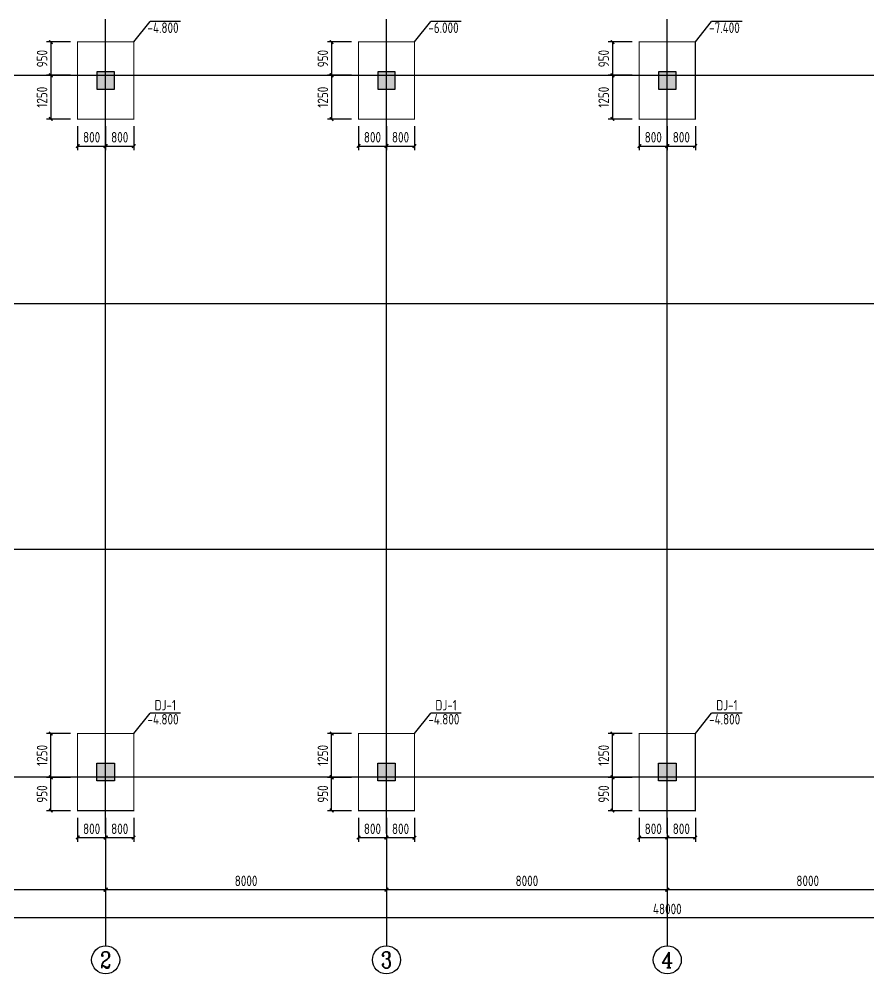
# Model space of a CAD drawing. Header units: millimetres. Extents: x 866561 to 876967, y 40200 to 44891.
# Drawn here: x 867722.6 to 867964.7, y 40429.8 to 40701.8 of the extents above; entities that cross this region are included whole.
import ezdxf
from ezdxf.enums import TextEntityAlignment as Align

# ---------------------------------------------------------------- set-up
doc = ezdxf.new("R2010")
doc.units = ezdxf.units.MM
doc.header["$LTSCALE"] = 1000
doc.header["$MEASUREMENT"] = 0
doc.linetypes.add('DOTE', pattern=[2.42, 2, -0.2, 0.02, -0.2])
for name, color, linetype in [('AXIS', 3, 'Continuous'), ('AXIS_TEXT', 7, 'Continuous'), ('DIM', 7, 'Continuous'), ('DOTE', 1, 'DOTE'), ('基础', 4, 'Continuous'), ('柱集中标注', 2, 'Continuous'), ('标注', 7, 'Continuous'), ('檩条', 34, 'Continuous')]:
    doc.layers.add(name, color=color, linetype=linetype)
doc.styles.add('_TCH_AXIS', font='COMPLEX', dxfattribs={"bigfont": 'GBCBIG'})
doc.styles.add('COMPLEX', font='COMPLEX')
doc.styles.add('GBHZ', font='gbenor.shx', dxfattribs={"width": 0.9, "bigfont": 'gbcbig.shx'})
doc.dimstyles.new('Y100', dxfattribs={"dimscale": 0, "dimtxt": 3, "dimasz": 0.01, "dimexe": 1.2, "dimexo": 2, "dimgap": 1, "dimtad": 1, "dimdec": 0, "dimlfac": 100, "dimzin": 0, "dimdsep": 46, "dimtxsty": 'GBHZ', "dimblk": 'DX', "dimcen": 0.09, "dimdle": 1, "dimclrd": 7, "dimclre": 7, "dimclrt": 7, "dimadec": 0, "dimazin": 0, "dimtfac": 1, "dimtdec": 0, "dimtix": 1, "dimtmove": 2, "dimatfit": 3, "dimldrblk": 'DX', "dimfxl": 0, "dimtolj": 1, "dimtzin": 0, "dimarcsym": 0})

# ---------------------------------------------------------------- blocks, each defined once
blk = doc.blocks.new('_AXISO')
blk.add_circle((0, 0), 0.5)
at = {"layer": 'AXIS_TEXT', "style": 'COMPLEX', "width": 1.041667}
blk.add_attdef('A', text='', height=0.56, dxfattribs=at).set_placement((-0.25, -0.28), (0.25, -0.28), align=Align.FIT)
blk = doc.blocks.new('DX')
at = {"color": 0, "linetype": 'ByBlock', "const_width": 40}
blk.add_lwpolyline([(-54, -51), (46, 49)], dxfattribs=at)
blk = doc.blocks.new('*D175')
at = {"layer": 'Defpoints', "color": 0, "transparency": 16777216}
for p in [(867667.25, 40469.75), (867747.25, 40469.75), (867747.25, 40453.75)]:
    blk.add_point(p, dxfattribs=at)
at = {"layer": 'dim', "color": 7, "lineweight": -2, "transparency": 16777216}
for p, q in [((867667.25, 40467.75), (867667.25, 40452.55)), ((867747.25, 40467.75), (867747.25, 40452.55)), ((867667.26, 40453.75), (867747.24, 40453.75))]:
    blk.add_line(p, q, dxfattribs=at)
at = {"layer": 'dim', "color": 7, "lineweight": -2, "transparency": 16777216, "xscale": 0.01, "yscale": 0.01, "zscale": 0.01, "rotation": 180}
blk.add_blockref('DX', (867667.25, 40453.75), dxfattribs=at)
at = {"layer": 'dim', "color": 7, "lineweight": -2, "transparency": 16777216, "xscale": 0.01, "yscale": 0.01, "zscale": 0.01}
blk.add_blockref('DX', (867747.25, 40453.75), dxfattribs=at)
at = {"layer": 'dim', "color": 7, "transparency": 16777216, "insert": (867707.25, 40456.25), "char_height": 3, "attachment_point": 5, "style": 'GBHZ'}
blk.add_mtext('\\A1;8000', dxfattribs=at)
blk = doc.blocks.new('*D176')
at = {"layer": 'Defpoints', "color": 0, "transparency": 16777216}
for p in [(867747.25, 40469.75), (867827.25, 40469.75), (867827.25, 40453.75)]:
    blk.add_point(p, dxfattribs=at)
at = {"layer": 'dim', "color": 7, "lineweight": -2, "transparency": 16777216}
for p, q in [((867747.25, 40467.75), (867747.25, 40452.55)), ((867827.25, 40467.75), (867827.25, 40452.55)), ((867747.26, 40453.75), (867827.24, 40453.75))]:
    blk.add_line(p, q, dxfattribs=at)
at = {"layer": 'dim', "color": 7, "lineweight": -2, "transparency": 16777216, "xscale": 0.01, "yscale": 0.01, "zscale": 0.01, "rotation": 180}
blk.add_blockref('DX', (867747.25, 40453.75), dxfattribs=at)
at = {"layer": 'dim', "color": 7, "lineweight": -2, "transparency": 16777216, "xscale": 0.01, "yscale": 0.01, "zscale": 0.01}
blk.add_blockref('DX', (867827.25, 40453.75), dxfattribs=at)
at = {"layer": 'dim', "color": 7, "transparency": 16777216, "insert": (867787.25, 40456.25), "char_height": 3, "attachment_point": 5, "style": 'GBHZ'}
blk.add_mtext('\\A1;8000', dxfattribs=at)
blk = doc.blocks.new('*D177')
at = {"layer": 'Defpoints', "color": 0, "transparency": 16777216}
for p in [(867827.25, 40469.75), (867907.25, 40469.75), (867907.25, 40453.75)]:
    blk.add_point(p, dxfattribs=at)
at = {"layer": 'dim', "color": 7, "lineweight": -2, "transparency": 16777216}
for p, q in [((867827.25, 40467.75), (867827.25, 40452.55)), ((867907.25, 40467.75), (867907.25, 40452.55)), ((867827.26, 40453.75), (867907.24, 40453.75))]:
    blk.add_line(p, q, dxfattribs=at)
at = {"layer": 'dim', "color": 7, "lineweight": -2, "transparency": 16777216, "xscale": 0.01, "yscale": 0.01, "zscale": 0.01, "rotation": 180}
blk.add_blockref('DX', (867827.25, 40453.75), dxfattribs=at)
at = {"layer": 'dim', "color": 7, "lineweight": -2, "transparency": 16777216, "xscale": 0.01, "yscale": 0.01, "zscale": 0.01}
blk.add_blockref('DX', (867907.25, 40453.75), dxfattribs=at)
at = {"layer": 'dim', "color": 7, "transparency": 16777216, "insert": (867867.25, 40456.25), "char_height": 3, "attachment_point": 5, "style": 'GBHZ'}
blk.add_mtext('\\A1;8000', dxfattribs=at)
blk = doc.blocks.new('*D178')
at = {"layer": 'Defpoints', "color": 0, "transparency": 16777216}
for p in [(867907.25, 40469.75), (867987.25, 40469.75), (867987.25, 40453.75)]:
    blk.add_point(p, dxfattribs=at)
at = {"layer": 'dim', "color": 7, "lineweight": -2, "transparency": 16777216}
for p, q in [((867907.25, 40467.75), (867907.25, 40452.55)), ((867987.25, 40467.75), (867987.25, 40452.55)), ((867907.26, 40453.75), (867987.24, 40453.75))]:
    blk.add_line(p, q, dxfattribs=at)
at = {"layer": 'dim', "color": 7, "lineweight": -2, "transparency": 16777216, "xscale": 0.01, "yscale": 0.01, "zscale": 0.01, "rotation": 180}
blk.add_blockref('DX', (867907.25, 40453.75), dxfattribs=at)
at = {"layer": 'dim', "color": 7, "lineweight": -2, "transparency": 16777216, "xscale": 0.01, "yscale": 0.01, "zscale": 0.01}
blk.add_blockref('DX', (867987.25, 40453.75), dxfattribs=at)
at = {"layer": 'dim', "color": 7, "transparency": 16777216, "insert": (867947.25, 40456.25), "char_height": 3, "attachment_point": 5, "style": 'GBHZ'}
blk.add_mtext('\\A1;8000', dxfattribs=at)
blk = doc.blocks.new('*D181')
at = {"layer": 'Defpoints', "color": 0, "transparency": 16777216}
for p in [(867667.25, 40469.75), (868147.25, 40469.75), (867667.25, 40445.75)]:
    blk.add_point(p, dxfattribs=at)
at = {"layer": 'dim', "color": 7, "lineweight": -2, "transparency": 16777216}
for p, q in [((867667.25, 40467.75), (867667.25, 40444.55)), ((868147.25, 40467.75), (868147.25, 40444.55)), ((868147.24, 40445.75), (867667.26, 40445.75))]:
    blk.add_line(p, q, dxfattribs=at)
at = {"layer": 'dim', "color": 7, "lineweight": -2, "transparency": 16777216, "xscale": 0.01, "yscale": 0.01, "zscale": 0.01, "rotation": 180}
blk.add_blockref('DX', (867667.25, 40445.75), dxfattribs=at)
at = {"layer": 'dim', "color": 7, "lineweight": -2, "transparency": 16777216, "xscale": 0.01, "yscale": 0.01, "zscale": 0.01}
blk.add_blockref('DX', (868147.25, 40445.75), dxfattribs=at)
at = {"layer": 'dim', "color": 7, "transparency": 16777216, "insert": (867907.25, 40448.25), "char_height": 3, "attachment_point": 5, "style": 'GBHZ'}
blk.add_mtext('\\A1;48000', dxfattribs=at)
blk = doc.blocks.new('*D407')
at = {"layer": 'Defpoints', "color": 0, "transparency": 16777216}
for p in [(867739.25, 40476.25), (867747.25, 40476.25), (867747.25, 40468.59)]:
    blk.add_point(p, dxfattribs=at)
at = {"layer": '标注', "color": 7, "lineweight": -2, "transparency": 16777216}
for p, q in [((867739.25, 40474.25), (867739.25, 40467.39)), ((867747.25, 40474.25), (867747.25, 40467.39)), ((867739.26, 40468.59), (867747.24, 40468.59))]:
    blk.add_line(p, q, dxfattribs=at)
at = {"layer": '标注', "color": 7, "lineweight": -2, "transparency": 16777216, "xscale": 0.01, "yscale": 0.01, "zscale": 0.01, "rotation": 180}
blk.add_blockref('DX', (867739.25, 40468.59), dxfattribs=at)
at = {"layer": '标注', "color": 7, "lineweight": -2, "transparency": 16777216, "xscale": 0.01, "yscale": 0.01, "zscale": 0.01}
blk.add_blockref('DX', (867747.25, 40468.59), dxfattribs=at)
at = {"layer": '标注', "color": 7, "transparency": 16777216, "insert": (867743.25, 40471.09), "char_height": 3, "attachment_point": 5, "style": 'GBHZ'}
blk.add_mtext('\\A1;800', dxfattribs=at)
blk = doc.blocks.new('*D408')
at = {"layer": 'Defpoints', "color": 0, "transparency": 16777216}
for p in [(867747.25, 40476.25), (867755.25, 40476.25), (867755.25, 40468.59)]:
    blk.add_point(p, dxfattribs=at)
at = {"layer": '标注', "color": 7, "lineweight": -2, "transparency": 16777216}
for p, q in [((867747.25, 40474.25), (867747.25, 40467.39)), ((867755.25, 40474.25), (867755.25, 40467.39)), ((867747.26, 40468.59), (867755.24, 40468.59))]:
    blk.add_line(p, q, dxfattribs=at)
at = {"layer": '标注', "color": 7, "lineweight": -2, "transparency": 16777216, "xscale": 0.01, "yscale": 0.01, "zscale": 0.01, "rotation": 180}
blk.add_blockref('DX', (867747.25, 40468.59), dxfattribs=at)
at = {"layer": '标注', "color": 7, "lineweight": -2, "transparency": 16777216, "xscale": 0.01, "yscale": 0.01, "zscale": 0.01}
blk.add_blockref('DX', (867755.25, 40468.59), dxfattribs=at)
at = {"layer": '标注', "color": 7, "transparency": 16777216, "insert": (867751.25, 40471.09), "char_height": 3, "attachment_point": 5, "style": 'GBHZ'}
blk.add_mtext('\\A1;800', dxfattribs=at)
blk = doc.blocks.new('*D409')
at = {"layer": 'Defpoints', "color": 0, "transparency": 16777216}
for p in [(867731.63, 40485.75), (867739.25, 40485.75), (867739.25, 40476.25)]:
    blk.add_point(p, dxfattribs=at)
at = {"layer": '标注', "color": 7, "lineweight": -2, "transparency": 16777216}
for p, q in [((867737.25, 40485.75), (867730.43, 40485.75)), ((867731.63, 40476.26), (867731.63, 40485.74)), ((867737.25, 40476.25), (867730.43, 40476.25))]:
    blk.add_line(p, q, dxfattribs=at)
at = {"layer": '标注', "color": 7, "lineweight": -2, "transparency": 16777216, "xscale": 0.01, "yscale": 0.01, "zscale": 0.01}
for p, rotation in [((867731.63, 40485.75), 90), ((867731.63, 40476.25), 270)]:
    blk.add_blockref('DX', p, dxfattribs=dict(at, rotation=rotation))
at = {"layer": '标注', "color": 7, "transparency": 16777216, "insert": (867729.13, 40481), "char_height": 3, "attachment_point": 5, "rotation": 90, "style": 'GBHZ'}
blk.add_mtext('\\A1;950', dxfattribs=at)
blk = doc.blocks.new('*D410')
at = {"layer": 'Defpoints', "color": 0, "transparency": 16777216}
for p in [(867731.63, 40498.25), (867739.25, 40498.25), (867739.25, 40485.75)]:
    blk.add_point(p, dxfattribs=at)
at = {"layer": '标注', "color": 7, "lineweight": -2, "transparency": 16777216}
for p, q in [((867737.25, 40498.25), (867730.43, 40498.25)), ((867731.63, 40485.76), (867731.63, 40498.24)), ((867737.25, 40485.75), (867730.43, 40485.75))]:
    blk.add_line(p, q, dxfattribs=at)
at = {"layer": '标注', "color": 7, "lineweight": -2, "transparency": 16777216, "xscale": 0.01, "yscale": 0.01, "zscale": 0.01}
for p, rotation in [((867731.63, 40498.25), 90), ((867731.63, 40485.75), 270)]:
    blk.add_blockref('DX', p, dxfattribs=dict(at, rotation=rotation))
at = {"layer": '标注', "color": 7, "transparency": 16777216, "insert": (867729.13, 40492), "char_height": 3, "attachment_point": 5, "rotation": 90, "style": 'GBHZ'}
blk.add_mtext('\\A1;1250', dxfattribs=at)
blk = doc.blocks.new('*D415')
at = {"layer": 'Defpoints', "color": 0, "transparency": 16777216}
for p in [(867899.25, 40673.25), (867907.25, 40673.25), (867907.25, 40665.59)]:
    blk.add_point(p, dxfattribs=at)
at = {"layer": '标注', "color": 7, "lineweight": -2, "transparency": 16777216}
for p, q in [((867899.25, 40671.25), (867899.25, 40664.39)), ((867907.25, 40671.25), (867907.25, 40664.39)), ((867899.26, 40665.59), (867907.24, 40665.59))]:
    blk.add_line(p, q, dxfattribs=at)
at = {"layer": '标注', "color": 7, "lineweight": -2, "transparency": 16777216, "xscale": 0.01, "yscale": 0.01, "zscale": 0.01, "rotation": 180}
blk.add_blockref('DX', (867899.25, 40665.59), dxfattribs=at)
at = {"layer": '标注', "color": 7, "lineweight": -2, "transparency": 16777216, "xscale": 0.01, "yscale": 0.01, "zscale": 0.01}
blk.add_blockref('DX', (867907.25, 40665.59), dxfattribs=at)
at = {"layer": '标注', "color": 7, "transparency": 16777216, "insert": (867903.25, 40668.09), "char_height": 3, "attachment_point": 5, "style": 'GBHZ'}
blk.add_mtext('\\A1;800', dxfattribs=at)
blk = doc.blocks.new('*D416')
at = {"layer": 'Defpoints', "color": 0, "transparency": 16777216}
for p in [(867907.25, 40673.25), (867915.25, 40673.25), (867915.25, 40665.59)]:
    blk.add_point(p, dxfattribs=at)
at = {"layer": '标注', "color": 7, "lineweight": -2, "transparency": 16777216}
for p, q in [((867907.25, 40671.25), (867907.25, 40664.39)), ((867915.25, 40671.25), (867915.25, 40664.39)), ((867907.26, 40665.59), (867915.24, 40665.59))]:
    blk.add_line(p, q, dxfattribs=at)
at = {"layer": '标注', "color": 7, "lineweight": -2, "transparency": 16777216, "xscale": 0.01, "yscale": 0.01, "zscale": 0.01, "rotation": 180}
blk.add_blockref('DX', (867907.25, 40665.59), dxfattribs=at)
at = {"layer": '标注', "color": 7, "lineweight": -2, "transparency": 16777216, "xscale": 0.01, "yscale": 0.01, "zscale": 0.01}
blk.add_blockref('DX', (867915.25, 40665.59), dxfattribs=at)
at = {"layer": '标注', "color": 7, "transparency": 16777216, "insert": (867911.25, 40668.09), "char_height": 3, "attachment_point": 5, "style": 'GBHZ'}
blk.add_mtext('\\A1;800', dxfattribs=at)
blk = doc.blocks.new('*D417')
at = {"layer": 'Defpoints', "color": 0, "transparency": 16777216}
for p in [(867899.25, 40695.25), (867891.63, 40685.75), (867899.25, 40685.75)]:
    blk.add_point(p, dxfattribs=at)
at = {"layer": '标注', "color": 7, "lineweight": -2, "transparency": 16777216}
for p, q in [((867897.25, 40695.25), (867890.43, 40695.25)), ((867891.63, 40695.24), (867891.63, 40685.76)), ((867897.25, 40685.75), (867890.43, 40685.75))]:
    blk.add_line(p, q, dxfattribs=at)
at = {"layer": '标注', "color": 7, "lineweight": -2, "transparency": 16777216, "xscale": 0.01, "yscale": 0.01, "zscale": 0.01}
for p, rotation in [((867891.63, 40695.25), 90), ((867891.63, 40685.75), 270)]:
    blk.add_blockref('DX', p, dxfattribs=dict(at, rotation=rotation))
at = {"layer": '标注', "color": 7, "transparency": 16777216, "insert": (867889.13, 40690.5), "char_height": 3, "attachment_point": 5, "rotation": 90, "style": 'GBHZ'}
blk.add_mtext('\\A1;950', dxfattribs=at)
blk = doc.blocks.new('*D418')
at = {"layer": 'Defpoints', "color": 0, "transparency": 16777216}
for p in [(867899.25, 40685.75), (867891.63, 40673.25), (867899.25, 40673.25)]:
    blk.add_point(p, dxfattribs=at)
at = {"layer": '标注', "color": 7, "lineweight": -2, "transparency": 16777216}
for p, q in [((867897.25, 40685.75), (867890.43, 40685.75)), ((867891.63, 40685.74), (867891.63, 40673.26)), ((867897.25, 40673.25), (867890.43, 40673.25))]:
    blk.add_line(p, q, dxfattribs=at)
at = {"layer": '标注', "color": 7, "lineweight": -2, "transparency": 16777216, "xscale": 0.01, "yscale": 0.01, "zscale": 0.01}
for p, rotation in [((867891.63, 40685.75), 90), ((867891.63, 40673.25), 270)]:
    blk.add_blockref('DX', p, dxfattribs=dict(at, rotation=rotation))
at = {"layer": '标注', "color": 7, "transparency": 16777216, "insert": (867889.13, 40679.5), "char_height": 3, "attachment_point": 5, "rotation": 90, "style": 'GBHZ'}
blk.add_mtext('\\A1;1250', dxfattribs=at)
blk = doc.blocks.new('*D431')
at = {"layer": 'Defpoints', "color": 0, "transparency": 16777216}
for p in [(867819.25, 40673.25), (867827.25, 40673.25), (867827.25, 40665.59)]:
    blk.add_point(p, dxfattribs=at)
at = {"layer": '标注', "color": 7, "lineweight": -2, "transparency": 16777216}
for p, q in [((867819.25, 40671.25), (867819.25, 40664.39)), ((867827.25, 40671.25), (867827.25, 40664.39)), ((867819.26, 40665.59), (867827.24, 40665.59))]:
    blk.add_line(p, q, dxfattribs=at)
at = {"layer": '标注', "color": 7, "lineweight": -2, "transparency": 16777216, "xscale": 0.01, "yscale": 0.01, "zscale": 0.01, "rotation": 180}
blk.add_blockref('DX', (867819.25, 40665.59), dxfattribs=at)
at = {"layer": '标注', "color": 7, "lineweight": -2, "transparency": 16777216, "xscale": 0.01, "yscale": 0.01, "zscale": 0.01}
blk.add_blockref('DX', (867827.25, 40665.59), dxfattribs=at)
at = {"layer": '标注', "color": 7, "transparency": 16777216, "insert": (867823.25, 40668.09), "char_height": 3, "attachment_point": 5, "style": 'GBHZ'}
blk.add_mtext('\\A1;800', dxfattribs=at)
blk = doc.blocks.new('*D432')
at = {"layer": 'Defpoints', "color": 0, "transparency": 16777216}
for p in [(867827.25, 40673.25), (867835.25, 40673.25), (867835.25, 40665.59)]:
    blk.add_point(p, dxfattribs=at)
at = {"layer": '标注', "color": 7, "lineweight": -2, "transparency": 16777216}
for p, q in [((867827.25, 40671.25), (867827.25, 40664.39)), ((867835.25, 40671.25), (867835.25, 40664.39)), ((867827.26, 40665.59), (867835.24, 40665.59))]:
    blk.add_line(p, q, dxfattribs=at)
at = {"layer": '标注', "color": 7, "lineweight": -2, "transparency": 16777216, "xscale": 0.01, "yscale": 0.01, "zscale": 0.01, "rotation": 180}
blk.add_blockref('DX', (867827.25, 40665.59), dxfattribs=at)
at = {"layer": '标注', "color": 7, "lineweight": -2, "transparency": 16777216, "xscale": 0.01, "yscale": 0.01, "zscale": 0.01}
blk.add_blockref('DX', (867835.25, 40665.59), dxfattribs=at)
at = {"layer": '标注', "color": 7, "transparency": 16777216, "insert": (867831.25, 40668.09), "char_height": 3, "attachment_point": 5, "style": 'GBHZ'}
blk.add_mtext('\\A1;800', dxfattribs=at)
blk = doc.blocks.new('*D433')
at = {"layer": 'Defpoints', "color": 0, "transparency": 16777216}
for p in [(867819.25, 40695.25), (867811.63, 40685.75), (867819.25, 40685.75)]:
    blk.add_point(p, dxfattribs=at)
at = {"layer": '标注', "color": 7, "lineweight": -2, "transparency": 16777216}
for p, q in [((867817.25, 40695.25), (867810.43, 40695.25)), ((867811.63, 40695.24), (867811.63, 40685.76)), ((867817.25, 40685.75), (867810.43, 40685.75))]:
    blk.add_line(p, q, dxfattribs=at)
at = {"layer": '标注', "color": 7, "lineweight": -2, "transparency": 16777216, "xscale": 0.01, "yscale": 0.01, "zscale": 0.01}
for p, rotation in [((867811.63, 40695.25), 90), ((867811.63, 40685.75), 270)]:
    blk.add_blockref('DX', p, dxfattribs=dict(at, rotation=rotation))
at = {"layer": '标注', "color": 7, "transparency": 16777216, "insert": (867809.13, 40690.5), "char_height": 3, "attachment_point": 5, "rotation": 90, "style": 'GBHZ'}
blk.add_mtext('\\A1;950', dxfattribs=at)
blk = doc.blocks.new('*D434')
at = {"layer": 'Defpoints', "color": 0, "transparency": 16777216}
for p in [(867819.25, 40685.75), (867811.63, 40673.25), (867819.25, 40673.25)]:
    blk.add_point(p, dxfattribs=at)
at = {"layer": '标注', "color": 7, "lineweight": -2, "transparency": 16777216}
for p, q in [((867817.25, 40685.75), (867810.43, 40685.75)), ((867811.63, 40685.74), (867811.63, 40673.26)), ((867817.25, 40673.25), (867810.43, 40673.25))]:
    blk.add_line(p, q, dxfattribs=at)
at = {"layer": '标注', "color": 7, "lineweight": -2, "transparency": 16777216, "xscale": 0.01, "yscale": 0.01, "zscale": 0.01}
for p, rotation in [((867811.63, 40685.75), 90), ((867811.63, 40673.25), 270)]:
    blk.add_blockref('DX', p, dxfattribs=dict(at, rotation=rotation))
at = {"layer": '标注', "color": 7, "transparency": 16777216, "insert": (867809.13, 40679.5), "char_height": 3, "attachment_point": 5, "rotation": 90, "style": 'GBHZ'}
blk.add_mtext('\\A1;1250', dxfattribs=at)
blk = doc.blocks.new('*D435')
at = {"layer": 'Defpoints', "color": 0, "transparency": 16777216}
for p in [(867739.25, 40673.25), (867747.25, 40673.25), (867747.25, 40665.59)]:
    blk.add_point(p, dxfattribs=at)
at = {"layer": '标注', "color": 7, "lineweight": -2, "transparency": 16777216}
for p, q in [((867739.25, 40671.25), (867739.25, 40664.39)), ((867747.25, 40671.25), (867747.25, 40664.39)), ((867739.26, 40665.59), (867747.24, 40665.59))]:
    blk.add_line(p, q, dxfattribs=at)
at = {"layer": '标注', "color": 7, "lineweight": -2, "transparency": 16777216, "xscale": 0.01, "yscale": 0.01, "zscale": 0.01, "rotation": 180}
blk.add_blockref('DX', (867739.25, 40665.59), dxfattribs=at)
at = {"layer": '标注', "color": 7, "lineweight": -2, "transparency": 16777216, "xscale": 0.01, "yscale": 0.01, "zscale": 0.01}
blk.add_blockref('DX', (867747.25, 40665.59), dxfattribs=at)
at = {"layer": '标注', "color": 7, "transparency": 16777216, "insert": (867743.25, 40668.09), "char_height": 3, "attachment_point": 5, "style": 'GBHZ'}
blk.add_mtext('\\A1;800', dxfattribs=at)
blk = doc.blocks.new('*D436')
at = {"layer": 'Defpoints', "color": 0, "transparency": 16777216}
for p in [(867747.25, 40673.25), (867755.25, 40673.25), (867755.25, 40665.59)]:
    blk.add_point(p, dxfattribs=at)
at = {"layer": '标注', "color": 7, "lineweight": -2, "transparency": 16777216}
for p, q in [((867747.25, 40671.25), (867747.25, 40664.39)), ((867755.25, 40671.25), (867755.25, 40664.39)), ((867747.26, 40665.59), (867755.24, 40665.59))]:
    blk.add_line(p, q, dxfattribs=at)
at = {"layer": '标注', "color": 7, "lineweight": -2, "transparency": 16777216, "xscale": 0.01, "yscale": 0.01, "zscale": 0.01, "rotation": 180}
blk.add_blockref('DX', (867747.25, 40665.59), dxfattribs=at)
at = {"layer": '标注', "color": 7, "lineweight": -2, "transparency": 16777216, "xscale": 0.01, "yscale": 0.01, "zscale": 0.01}
blk.add_blockref('DX', (867755.25, 40665.59), dxfattribs=at)
at = {"layer": '标注', "color": 7, "transparency": 16777216, "insert": (867751.25, 40668.09), "char_height": 3, "attachment_point": 5, "style": 'GBHZ'}
blk.add_mtext('\\A1;800', dxfattribs=at)
blk = doc.blocks.new('*D437')
at = {"layer": 'Defpoints', "color": 0, "transparency": 16777216}
for p in [(867739.25, 40695.25), (867731.63, 40685.75), (867739.25, 40685.75)]:
    blk.add_point(p, dxfattribs=at)
at = {"layer": '标注', "color": 7, "lineweight": -2, "transparency": 16777216}
for p, q in [((867737.25, 40695.25), (867730.43, 40695.25)), ((867731.63, 40695.24), (867731.63, 40685.76)), ((867737.25, 40685.75), (867730.43, 40685.75))]:
    blk.add_line(p, q, dxfattribs=at)
at = {"layer": '标注', "color": 7, "lineweight": -2, "transparency": 16777216, "xscale": 0.01, "yscale": 0.01, "zscale": 0.01}
for p, rotation in [((867731.63, 40695.25), 90), ((867731.63, 40685.75), 270)]:
    blk.add_blockref('DX', p, dxfattribs=dict(at, rotation=rotation))
at = {"layer": '标注', "color": 7, "transparency": 16777216, "insert": (867729.13, 40690.5), "char_height": 3, "attachment_point": 5, "rotation": 90, "style": 'GBHZ'}
blk.add_mtext('\\A1;950', dxfattribs=at)
blk = doc.blocks.new('*D438')
at = {"layer": 'Defpoints', "color": 0, "transparency": 16777216}
for p in [(867739.25, 40685.75), (867731.63, 40673.25), (867739.25, 40673.25)]:
    blk.add_point(p, dxfattribs=at)
at = {"layer": '标注', "color": 7, "lineweight": -2, "transparency": 16777216}
for p, q in [((867737.25, 40685.75), (867730.43, 40685.75)), ((867731.63, 40685.74), (867731.63, 40673.26)), ((867737.25, 40673.25), (867730.43, 40673.25))]:
    blk.add_line(p, q, dxfattribs=at)
at = {"layer": '标注', "color": 7, "lineweight": -2, "transparency": 16777216, "xscale": 0.01, "yscale": 0.01, "zscale": 0.01}
for p, rotation in [((867731.63, 40685.75), 90), ((867731.63, 40673.25), 270)]:
    blk.add_blockref('DX', p, dxfattribs=dict(at, rotation=rotation))
at = {"layer": '标注', "color": 7, "transparency": 16777216, "insert": (867729.13, 40679.5), "char_height": 3, "attachment_point": 5, "rotation": 90, "style": 'GBHZ'}
blk.add_mtext('\\A1;1250', dxfattribs=at)
blk = doc.blocks.new('*D443')
at = {"layer": 'Defpoints', "color": 0, "transparency": 16777216}
for p in [(867819.25, 40476.25), (867827.25, 40476.25), (867827.25, 40468.59)]:
    blk.add_point(p, dxfattribs=at)
at = {"layer": '标注', "color": 7, "lineweight": -2, "transparency": 16777216}
for p, q in [((867819.25, 40474.25), (867819.25, 40467.39)), ((867827.25, 40474.25), (867827.25, 40467.39)), ((867819.26, 40468.59), (867827.24, 40468.59))]:
    blk.add_line(p, q, dxfattribs=at)
at = {"layer": '标注', "color": 7, "lineweight": -2, "transparency": 16777216, "xscale": 0.01, "yscale": 0.01, "zscale": 0.01, "rotation": 180}
blk.add_blockref('DX', (867819.25, 40468.59), dxfattribs=at)
at = {"layer": '标注', "color": 7, "lineweight": -2, "transparency": 16777216, "xscale": 0.01, "yscale": 0.01, "zscale": 0.01}
blk.add_blockref('DX', (867827.25, 40468.59), dxfattribs=at)
at = {"layer": '标注', "color": 7, "transparency": 16777216, "insert": (867823.25, 40471.09), "char_height": 3, "attachment_point": 5, "style": 'GBHZ'}
blk.add_mtext('\\A1;800', dxfattribs=at)
blk = doc.blocks.new('*D444')
at = {"layer": 'Defpoints', "color": 0, "transparency": 16777216}
for p in [(867827.25, 40476.25), (867835.25, 40476.25), (867835.25, 40468.59)]:
    blk.add_point(p, dxfattribs=at)
at = {"layer": '标注', "color": 7, "lineweight": -2, "transparency": 16777216}
for p, q in [((867827.25, 40474.25), (867827.25, 40467.39)), ((867835.25, 40474.25), (867835.25, 40467.39)), ((867827.26, 40468.59), (867835.24, 40468.59))]:
    blk.add_line(p, q, dxfattribs=at)
at = {"layer": '标注', "color": 7, "lineweight": -2, "transparency": 16777216, "xscale": 0.01, "yscale": 0.01, "zscale": 0.01, "rotation": 180}
blk.add_blockref('DX', (867827.25, 40468.59), dxfattribs=at)
at = {"layer": '标注', "color": 7, "lineweight": -2, "transparency": 16777216, "xscale": 0.01, "yscale": 0.01, "zscale": 0.01}
blk.add_blockref('DX', (867835.25, 40468.59), dxfattribs=at)
at = {"layer": '标注', "color": 7, "transparency": 16777216, "insert": (867831.25, 40471.09), "char_height": 3, "attachment_point": 5, "style": 'GBHZ'}
blk.add_mtext('\\A1;800', dxfattribs=at)
blk = doc.blocks.new('*D445')
at = {"layer": 'Defpoints', "color": 0, "transparency": 16777216}
for p in [(867811.63, 40485.75), (867819.25, 40485.75), (867819.25, 40476.25)]:
    blk.add_point(p, dxfattribs=at)
at = {"layer": '标注', "color": 7, "lineweight": -2, "transparency": 16777216}
for p, q in [((867817.25, 40485.75), (867810.43, 40485.75)), ((867811.63, 40476.26), (867811.63, 40485.74)), ((867817.25, 40476.25), (867810.43, 40476.25))]:
    blk.add_line(p, q, dxfattribs=at)
at = {"layer": '标注', "color": 7, "lineweight": -2, "transparency": 16777216, "xscale": 0.01, "yscale": 0.01, "zscale": 0.01}
for p, rotation in [((867811.63, 40485.75), 90), ((867811.63, 40476.25), 270)]:
    blk.add_blockref('DX', p, dxfattribs=dict(at, rotation=rotation))
at = {"layer": '标注', "color": 7, "transparency": 16777216, "insert": (867809.13, 40481), "char_height": 3, "attachment_point": 5, "rotation": 90, "style": 'GBHZ'}
blk.add_mtext('\\A1;950', dxfattribs=at)
blk = doc.blocks.new('*D446')
at = {"layer": 'Defpoints', "color": 0, "transparency": 16777216}
for p in [(867811.63, 40498.25), (867819.25, 40498.25), (867819.25, 40485.75)]:
    blk.add_point(p, dxfattribs=at)
at = {"layer": '标注', "color": 7, "lineweight": -2, "transparency": 16777216}
for p, q in [((867817.25, 40498.25), (867810.43, 40498.25)), ((867811.63, 40485.76), (867811.63, 40498.24)), ((867817.25, 40485.75), (867810.43, 40485.75))]:
    blk.add_line(p, q, dxfattribs=at)
at = {"layer": '标注', "color": 7, "lineweight": -2, "transparency": 16777216, "xscale": 0.01, "yscale": 0.01, "zscale": 0.01}
for p, rotation in [((867811.63, 40498.25), 90), ((867811.63, 40485.75), 270)]:
    blk.add_blockref('DX', p, dxfattribs=dict(at, rotation=rotation))
at = {"layer": '标注', "color": 7, "transparency": 16777216, "insert": (867809.13, 40492), "char_height": 3, "attachment_point": 5, "rotation": 90, "style": 'GBHZ'}
blk.add_mtext('\\A1;1250', dxfattribs=at)
blk = doc.blocks.new('*D447')
at = {"layer": 'Defpoints', "color": 0, "transparency": 16777216}
for p in [(867899.25, 40476.25), (867907.25, 40476.25), (867907.25, 40468.59)]:
    blk.add_point(p, dxfattribs=at)
at = {"layer": '标注', "color": 7, "lineweight": -2, "transparency": 16777216}
for p, q in [((867899.25, 40474.25), (867899.25, 40467.39)), ((867907.25, 40474.25), (867907.25, 40467.39)), ((867899.26, 40468.59), (867907.24, 40468.59))]:
    blk.add_line(p, q, dxfattribs=at)
at = {"layer": '标注', "color": 7, "lineweight": -2, "transparency": 16777216, "xscale": 0.01, "yscale": 0.01, "zscale": 0.01, "rotation": 180}
blk.add_blockref('DX', (867899.25, 40468.59), dxfattribs=at)
at = {"layer": '标注', "color": 7, "lineweight": -2, "transparency": 16777216, "xscale": 0.01, "yscale": 0.01, "zscale": 0.01}
blk.add_blockref('DX', (867907.25, 40468.59), dxfattribs=at)
at = {"layer": '标注', "color": 7, "transparency": 16777216, "insert": (867903.25, 40471.09), "char_height": 3, "attachment_point": 5, "style": 'GBHZ'}
blk.add_mtext('\\A1;800', dxfattribs=at)
blk = doc.blocks.new('*D448')
at = {"layer": 'Defpoints', "color": 0, "transparency": 16777216}
for p in [(867907.25, 40476.25), (867915.25, 40476.25), (867915.25, 40468.59)]:
    blk.add_point(p, dxfattribs=at)
at = {"layer": '标注', "color": 7, "lineweight": -2, "transparency": 16777216}
for p, q in [((867907.25, 40474.25), (867907.25, 40467.39)), ((867915.25, 40474.25), (867915.25, 40467.39)), ((867907.26, 40468.59), (867915.24, 40468.59))]:
    blk.add_line(p, q, dxfattribs=at)
at = {"layer": '标注', "color": 7, "lineweight": -2, "transparency": 16777216, "xscale": 0.01, "yscale": 0.01, "zscale": 0.01, "rotation": 180}
blk.add_blockref('DX', (867907.25, 40468.59), dxfattribs=at)
at = {"layer": '标注', "color": 7, "lineweight": -2, "transparency": 16777216, "xscale": 0.01, "yscale": 0.01, "zscale": 0.01}
blk.add_blockref('DX', (867915.25, 40468.59), dxfattribs=at)
at = {"layer": '标注', "color": 7, "transparency": 16777216, "insert": (867911.25, 40471.09), "char_height": 3, "attachment_point": 5, "style": 'GBHZ'}
blk.add_mtext('\\A1;800', dxfattribs=at)
blk = doc.blocks.new('*D449')
at = {"layer": 'Defpoints', "color": 0, "transparency": 16777216}
for p in [(867891.63, 40485.75), (867899.25, 40485.75), (867899.25, 40476.25)]:
    blk.add_point(p, dxfattribs=at)
at = {"layer": '标注', "color": 7, "lineweight": -2, "transparency": 16777216}
for p, q in [((867897.25, 40485.75), (867890.43, 40485.75)), ((867891.63, 40476.26), (867891.63, 40485.74)), ((867897.25, 40476.25), (867890.43, 40476.25))]:
    blk.add_line(p, q, dxfattribs=at)
at = {"layer": '标注', "color": 7, "lineweight": -2, "transparency": 16777216, "xscale": 0.01, "yscale": 0.01, "zscale": 0.01}
for p, rotation in [((867891.63, 40485.75), 90), ((867891.63, 40476.25), 270)]:
    blk.add_blockref('DX', p, dxfattribs=dict(at, rotation=rotation))
at = {"layer": '标注', "color": 7, "transparency": 16777216, "insert": (867889.13, 40481), "char_height": 3, "attachment_point": 5, "rotation": 90, "style": 'GBHZ'}
blk.add_mtext('\\A1;950', dxfattribs=at)
blk = doc.blocks.new('*D450')
at = {"layer": 'Defpoints', "color": 0, "transparency": 16777216}
for p in [(867891.63, 40498.25), (867899.25, 40498.25), (867899.25, 40485.75)]:
    blk.add_point(p, dxfattribs=at)
at = {"layer": '标注', "color": 7, "lineweight": -2, "transparency": 16777216}
for p, q in [((867897.25, 40498.25), (867890.43, 40498.25)), ((867891.63, 40485.76), (867891.63, 40498.24)), ((867897.25, 40485.75), (867890.43, 40485.75))]:
    blk.add_line(p, q, dxfattribs=at)
at = {"layer": '标注', "color": 7, "lineweight": -2, "transparency": 16777216, "xscale": 0.01, "yscale": 0.01, "zscale": 0.01}
for p, rotation in [((867891.63, 40498.25), 90), ((867891.63, 40485.75), 270)]:
    blk.add_blockref('DX', p, dxfattribs=dict(at, rotation=rotation))
at = {"layer": '标注', "color": 7, "transparency": 16777216, "insert": (867889.13, 40492), "char_height": 3, "attachment_point": 5, "rotation": 90, "style": 'GBHZ'}
blk.add_mtext('\\A1;1250', dxfattribs=at)

msp = doc.modelspace()

# ---------------------------------------------------------------- linework, layer by layer
for points in [[(867744.746, 40686.753), (867744.746, 40681.753), (867749.746, 40681.753), (867749.746, 40686.753)], [(867824.746, 40686.753), (867824.746, 40681.753), (867829.746, 40681.753), (867829.746, 40686.753)], [(867904.746, 40686.753), (867904.746, 40681.753), (867909.746, 40681.753), (867909.746, 40686.753)], [(867744.746, 40484.753), (867744.746, 40489.753), (867749.746, 40489.753), (867749.746, 40484.753)], [(867824.746, 40484.753), (867824.746, 40489.753), (867829.746, 40489.753), (867829.746, 40484.753)], [(867904.746, 40484.753), (867904.746, 40489.753), (867909.746, 40489.753), (867909.746, 40484.753)]]:
    msp.add_lwpolyline(points, close=True)
at = {"layer": 'AXIS', "color": 0}
for p, q in [((867747.246, 40469.753), (867747.246, 40437.753)), ((867827.246, 40469.753), (867827.246, 40437.753)), ((867907.246, 40469.753), (867907.246, 40437.753))]:
    msp.add_line(p, q, dxfattribs=at)
at = {"layer": 'DOTE', "linetype": 'DOTE'}
for p, q in [((867747.246, 40469.753), (867747.246, 40701.753)), ((867827.246, 40469.753), (867827.246, 40701.753)), ((867907.246, 40469.753), (867907.246, 40701.753)), ((867651.246, 40685.753), (868163.246, 40685.753)), ((867651.246, 40620.753), (868163.246, 40620.753)), ((867651.246, 40550.753), (868163.246, 40550.753)), ((868163.246, 40485.753), (867651.246, 40485.753))]:
    msp.add_line(p, q, dxfattribs=at)
at = {"layer": '基础', "color": 3, "const_width": 0.3}
for points in [[(867755.246, 40695.253), (867739.246, 40695.253), (867739.246, 40673.253), (867755.246, 40673.253)], [(867835.246, 40695.253), (867819.246, 40695.253), (867819.246, 40673.253), (867835.246, 40673.253)], [(867915.246, 40695.253), (867899.246, 40695.253), (867899.246, 40673.253), (867915.246, 40673.253)], [(867755.246, 40476.253), (867739.246, 40476.253), (867739.246, 40498.253), (867755.246, 40498.253)], [(867835.246, 40476.253), (867819.246, 40476.253), (867819.246, 40498.253), (867835.246, 40498.253)], [(867915.246, 40476.253), (867899.246, 40476.253), (867899.246, 40498.253), (867915.246, 40498.253)]]:
    msp.add_lwpolyline(points, close=True, dxfattribs=at)
at = {"layer": '标注'}
for points in [[(867744.746, 40686.753), (867749.746, 40686.753), (867744.746, 40681.753), (867749.746, 40681.753)], [(867824.746, 40686.753), (867829.746, 40686.753), (867824.746, 40681.753), (867829.746, 40681.753)], [(867904.746, 40686.753), (867909.746, 40686.753), (867904.746, 40681.753), (867909.746, 40681.753)], [(867744.746, 40484.753), (867749.746, 40484.753), (867744.746, 40489.753), (867749.746, 40489.753)], [(867824.746, 40484.753), (867829.746, 40484.753), (867824.746, 40489.753), (867829.746, 40489.753)], [(867904.746, 40484.753), (867909.746, 40484.753), (867904.746, 40489.753), (867909.746, 40489.753)]]:
    msp.add_solid(points, dxfattribs=at)
at = {"layer": '檩条'}
for p, q in [((867755.246, 40695.253), (867759.881, 40701.026)), ((867768.557, 40701.026), (867759.881, 40701.026)), ((867835.246, 40695.253), (867839.881, 40701.026)), ((867848.557, 40701.026), (867839.881, 40701.026)), ((867915.246, 40695.253), (867919.881, 40701.026)), ((867928.557, 40701.026), (867919.881, 40701.026)), ((867755.246, 40498.253), (867759.881, 40504.026)), ((867768.557, 40504.026), (867759.881, 40504.026)), ((867835.246, 40498.253), (867839.881, 40504.026)), ((867848.557, 40504.026), (867839.881, 40504.026)), ((867915.246, 40498.253), (867919.881, 40504.026)), ((867928.557, 40504.026), (867919.881, 40504.026))]:
    msp.add_line(p, q, dxfattribs=at)

# ---------------------------------------------------------------- block references
at = {"layer": 'AXIS', "color": 0}
ref = msp.add_blockref('_AXISO', (867747.246, 40433.753), dxfattribs=dict(at, xscale=8, yscale=8, zscale=8))
ref.add_attrib('A', '2', dxfattribs={"layer": 'AXIS_TEXT', "color": 0, "height": 4.659, "style": '_TCH_AXIS'}).set_placement((867745.693, 40431.423), (867748.799, 40431.423), align=Align.FIT)
ref = msp.add_blockref('_AXISO', (867827.246, 40433.753), dxfattribs=dict(at, xscale=8, yscale=8, zscale=8))
ref.add_attrib('A', '3', dxfattribs={"layer": 'AXIS_TEXT', "color": 0, "height": 4.659, "style": '_TCH_AXIS'}).set_placement((867825.693, 40431.423), (867828.799, 40431.423), align=Align.FIT)
ref = msp.add_blockref('_AXISO', (867907.246, 40433.753), dxfattribs=dict(at, xscale=8, yscale=8, zscale=8))
ref.add_attrib('A', '4', dxfattribs={"layer": 'AXIS_TEXT', "color": 0, "height": 4.454, "style": '_TCH_AXIS'}).set_placement((867905.549, 40431.526), (867908.943, 40431.526), align=Align.FIT)

# ---------------------------------------------------------------- texts
at = {"layer": '柱集中标注', "style": 'GBHZ', "width": 0.9}
for s, p in [('-4.800', (867759.163, 40697.792)), ('-6.000', (867839.163, 40697.792)), ('-7.400', (867919.163, 40697.792)), ('DJ-1', (867761.197, 40504.799)), ('DJ-1', (867841.197, 40504.799)), ('DJ-1', (867921.197, 40504.799)), ('-4.800', (867759.163, 40500.792)), ('-4.800', (867839.163, 40500.792)), ('-4.800', (867919.163, 40500.792))]:
    msp.add_text(s, height=3, dxfattribs=at).set_placement(p)

# ---------------------------------------------------------------- dimensions: what is measured, and where the dimension line sits
at = {"layer": 'dim'}
for base, p1, p2, picture, middle in [((867747.246, 40453.753), (867667.246, 40469.753), (867747.246, 40469.753), '*D175', (867707.246, 40456.253)), ((867667.246, 40445.753), (868147.246, 40469.753), (867667.246, 40469.753), '*D181', (867907.246, 40448.253)), ((867827.246, 40453.753), (867747.246, 40469.753), (867827.246, 40469.753), '*D176', (867787.246, 40456.253)), ((867907.246, 40453.753), (867827.246, 40469.753), (867907.246, 40469.753), '*D177', (867867.246, 40456.253)), ((867987.246, 40453.753), (867907.246, 40469.753), (867987.246, 40469.753), '*D178', (867947.246, 40456.253))]:
    dim = msp.add_linear_dim(base=base, p1=p1, p2=p2, dimstyle='Y100', override={"dimscale": 1, "dimfxl": 2}, dxfattribs=at)
    dim.commit()
    dim.dimension.update_dxf_attribs({"geometry": picture, "text_midpoint": middle})
at = {"layer": '标注'}
for base, p1, p2, angle, picture, middle in [((867731.628, 40685.753), (867739.246, 40695.253), (867739.246, 40685.753), 270, '*D437', (867729.128, 40690.503)), ((867811.628, 40685.753), (867819.246, 40695.253), (867819.246, 40685.753), 270, '*D433', (867809.128, 40690.503)), ((867891.628, 40685.753), (867899.246, 40695.253), (867899.246, 40685.753), 270, '*D417', (867889.128, 40690.503)), ((867731.628, 40673.253), (867739.246, 40685.753), (867739.246, 40673.253), 270, '*D438', (867729.128, 40679.503)), ((867811.628, 40673.253), (867819.246, 40685.753), (867819.246, 40673.253), 270, '*D434', (867809.128, 40679.503)), ((867891.628, 40673.253), (867899.246, 40685.753), (867899.246, 40673.253), 270, '*D418', (867889.128, 40679.503)), ((867731.628, 40498.253), (867739.246, 40485.753), (867739.246, 40498.253), 90, '*D410', (867729.128, 40492.003)), ((867811.628, 40498.253), (867819.246, 40485.753), (867819.246, 40498.253), 90, '*D446', (867809.128, 40492.003)), ((867891.628, 40498.253), (867899.246, 40485.753), (867899.246, 40498.253), 90, '*D450', (867889.128, 40492.003)), ((867731.628, 40485.753), (867739.246, 40476.253), (867739.246, 40485.753), 90, '*D409', (867729.128, 40481.003)), ((867811.628, 40485.753), (867819.246, 40476.253), (867819.246, 40485.753), 90, '*D445', (867809.128, 40481.003)), ((867891.628, 40485.753), (867899.246, 40476.253), (867899.246, 40485.753), 90, '*D449', (867889.128, 40481.003))]:
    dim = msp.add_linear_dim(base=base, p1=p1, p2=p2, angle=angle, dimstyle='Y100', override={"dimscale": 1, "dimfxl": 150}, dxfattribs=at)
    dim.commit()
    dim.dimension.update_dxf_attribs({"geometry": picture, "text_midpoint": middle})
for base, p1, p2, picture, middle in [((867747.246, 40665.588), (867739.246, 40673.253), (867747.246, 40673.253), '*D435', (867743.246, 40668.088)), ((867755.246, 40665.588), (867747.246, 40673.253), (867755.246, 40673.253), '*D436', (867751.246, 40668.088)), ((867827.246, 40665.588), (867819.246, 40673.253), (867827.246, 40673.253), '*D431', (867823.246, 40668.088)), ((867835.246, 40665.588), (867827.246, 40673.253), (867835.246, 40673.253), '*D432', (867831.246, 40668.088)), ((867907.246, 40665.588), (867899.246, 40673.253), (867907.246, 40673.253), '*D415', (867903.246, 40668.088)), ((867915.246, 40665.588), (867907.246, 40673.253), (867915.246, 40673.253), '*D416', (867911.246, 40668.088)), ((867747.246, 40468.588), (867739.246, 40476.253), (867747.246, 40476.253), '*D407', (867743.246, 40471.088)), ((867755.246, 40468.588), (867747.246, 40476.253), (867755.246, 40476.253), '*D408', (867751.246, 40471.088)), ((867827.246, 40468.588), (867819.246, 40476.253), (867827.246, 40476.253), '*D443', (867823.246, 40471.088)), ((867835.246, 40468.588), (867827.246, 40476.253), (867835.246, 40476.253), '*D444', (867831.246, 40471.088)), ((867907.246, 40468.588), (867899.246, 40476.253), (867907.246, 40476.253), '*D447', (867903.246, 40471.088)), ((867915.246, 40468.588), (867907.246, 40476.253), (867915.246, 40476.253), '*D448', (867911.246, 40471.088))]:
    dim = msp.add_linear_dim(base=base, p1=p1, p2=p2, dimstyle='Y100', override={"dimscale": 1, "dimfxl": 150}, dxfattribs=at)
    dim.commit()
    dim.dimension.update_dxf_attribs({"geometry": picture, "text_midpoint": middle})

doc.saveas('drawing.dxf')
